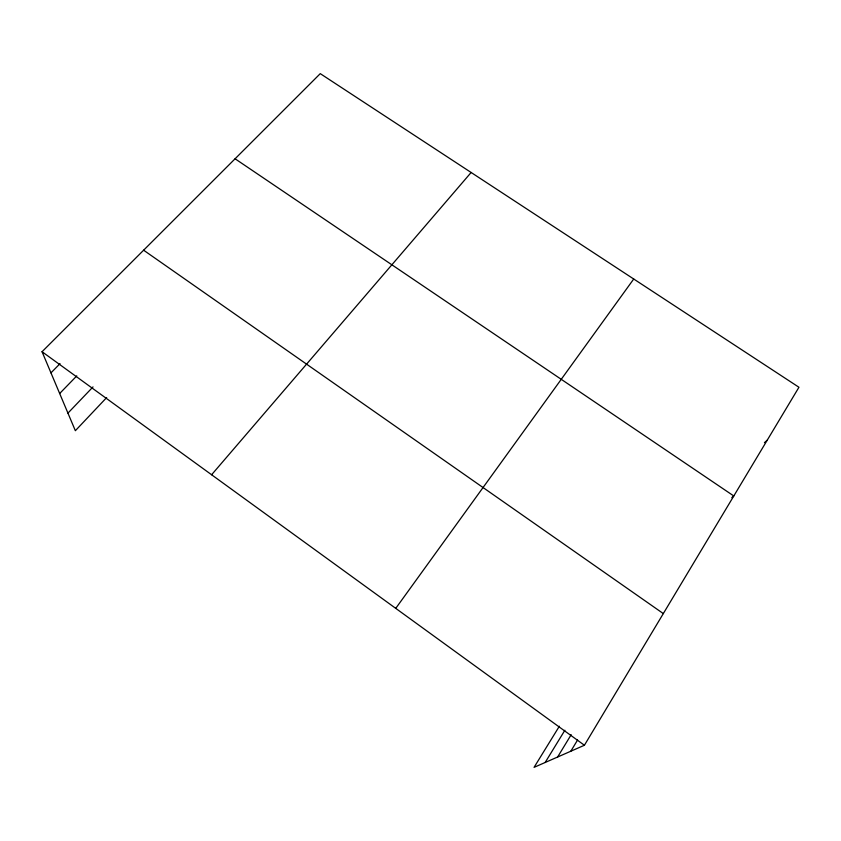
<?xml version="1.0" encoding="UTF-8"?>
<svg xmlns="http://www.w3.org/2000/svg" width="841" height="841" viewBox="0 0 841 841"><rect width="100%" height="100%" fill="white"/><g stroke="black" fill="none" stroke-linecap="round" stroke-linejoin="round"><path stroke-width="1.26" d="M559.36 726.225L534.056 767.36L584.411 745.252L798.95 387.259L320.263 73.64L42.05 351.727L75.354 430.708L106.66 397.562M570.808 751.223L577.578 740.006M557.615 757.016L571.176 734.698M545.157 762.482L564.879 730.251M395.743 608.369L633.725 279.012M211.606 474.755L471.128 172.489M67.942 413.12L93.015 386.913M59.669 393.514L76.783 375.885M50.965 372.868L60.037 363.648M764.437 442.66L767.244 440.169M731.807 497.641L733.794 495.98L235.081 158.781M143.622 250.208L663.318 613.583M42.05 351.727L584.411 745.252"/></g></svg>
